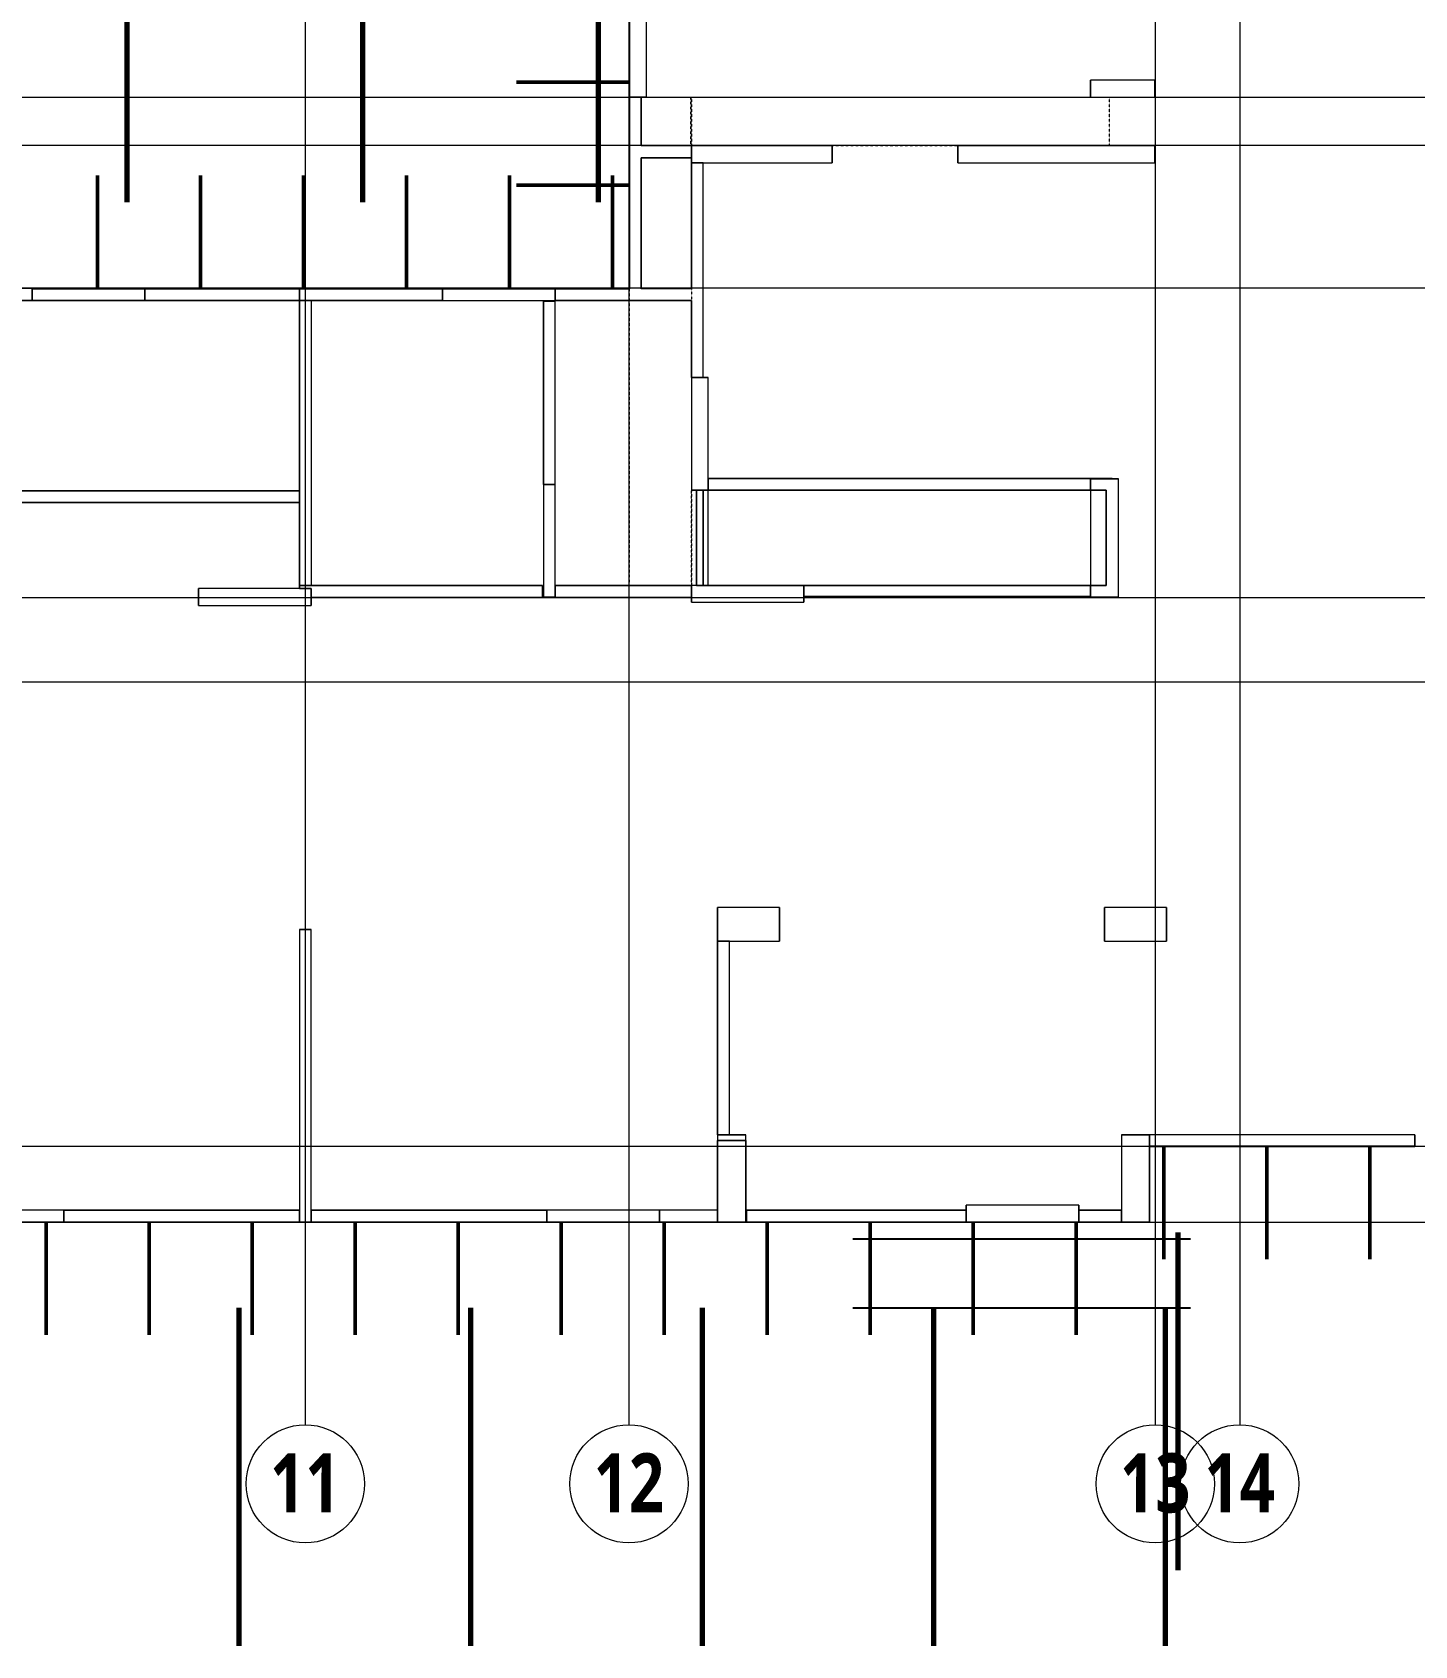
# Model space of a CAD drawing. Header units: millimetres. Extents: x -41779 to 122129, y -6962 to 59838.
# Drawn here: x 27333 to 51893, y -5834 to 22826 of the extents above; entities that cross this region are included whole.
import ezdxf

# ---------------------------------------------------------------- set-up
doc = ezdxf.new("R2010")
doc.units = ezdxf.units.MM
doc.linetypes.add('Dash', pattern=[6.35, 3.175, -3.175])
doc.linetypes.add('Grid Line', pattern=[10, 8, -1, 0, -1])
for name, color, linetype, lineweight in [('A-DETL', 90, 'Continuous', 5), ('A-DETL-HDLN', 90, 'Dash', 5), ('A-FLOR', 192, 'Continuous', 5), ('A-WALL', 113, 'Continuous', 15), ('S-BEAM', 12, 'Continuous', 15), ('S-GRID', 1, 'Continuous', 5), ('S-GRID-IDEN', 1, 'Continuous', 9)]:
    doc.layers.add(name, color=color, linetype=linetype, lineweight=lineweight)
doc.styles.add('Roboto_B', font='Roboto-Bold.ttf', dxfattribs={"width": 0.8, "height": 1050})

# ---------------------------------------------------------------- blocks, each defined once
blk = doc.blocks.new('BMS-SUPPER STRUCTURE_180317_rvt-1-Level 2 -  I120')
at = {"layer": 'A-FLOR', "color": 9}
for p, q in [((37943, 21676), (37943, 23676)), ((37943, 18271), (37943, 21676)), ((27333, 18061), (25283, 18061)), ((27333, 18271), (29333, 18271)), ((27333, 18271), (29333, 18271)), ((29333, 18271), (27333, 18271)), ((29333, 18061), (27333, 18061)), ((29333, 18271), (34623, 18271)), ((29333, 18271), (32078, 18271)), ((32078, 18061), (29333, 18061)), ((32078, 18271), (32078, 14681)), ((32078, 14681), (32078, 18061)), ((34623, 18271), (36623, 18271)), ((36623, 18271), (37943, 18271)), ((16771, 14681), (32078, 14681)), ((39253, 14691), (39253, 13001)), ((46133, 14691), (39343, 14691)), ((46413, 14691), (46133, 14691)), ((46413, 13001), (46413, 14691)), ((32078, 14471), (24883, 14471)), ((39343, 13001), (41043, 13001)), ((41043, 13001), (46133, 13001)), ((46133, 13001), (46413, 13001)), ((51893, 3041), (47183, 3041)), ((47183, 3031), (47183, 1691)), ((27893, 1691), (25893, 1691)), ((32078, 1691), (27893, 1691)), ((32288, 1691), (32078, 1691)), ((36473, 1691), (32288, 1691)), ((38473, 1691), (36473, 1691)), ((39508, 1691), (38473, 1691)), ((40008, 1691), (39508, 1691)), ((40021, 1691), (40008, 1691)), ((43923, 1691), (40021, 1691)), ((45923, 1691), (43923, 1691)), ((46683, 1691), (45923, 1691)), ((47183, 1691), (46683, 1691))]:
    blk.add_line(p, q, dxfattribs=at)
at = {"layer": 'A-FLOR', "color": 43}
for p, q in [((37943, 23676), (37943, 21676)), ((29333, 18271), (27333, 18271)), ((27333, 18061), (29333, 18061)), ((36623, 18271), (34623, 18271)), ((39253, 14691), (39343, 14691)), ((46133, 14691), (46413, 14691)), ((46413, 14691), (46413, 13001)), ((41043, 13001), (39253, 13001)), ((46413, 13001), (46133, 13001)), ((47183, 1691), (47183, 3041)), ((25893, 1691), (27893, 1691)), ((32078, 1691), (32288, 1691)), ((36473, 1691), (38473, 1691)), ((39508, 1691), (40008, 1691)), ((43923, 1691), (45923, 1691)), ((46683, 1691), (47183, 1691))]:
    blk.add_line(p, q, dxfattribs=at)
at = {"layer": 'A-FLOR', "color": 55}
for p, q in [((37943, 21676), (37943, 18271)), ((25283, 18061), (27333, 18061)), ((34623, 18271), (29333, 18271)), ((29333, 18061), (32078, 18061)), ((32078, 18061), (32078, 14681)), ((37943, 18271), (36623, 18271)), ((32078, 14681), (15733, 14681)), ((39253, 13001), (39253, 14691)), ((39343, 14691), (46133, 14691)), ((46133, 13001), (41043, 13001)), ((47183, 3041), (51893, 3041)), ((27893, 1691), (32078, 1691)), ((32288, 1691), (36473, 1691)), ((38473, 1691), (39508, 1691)), ((40008, 1691), (43923, 1691)), ((45923, 1691), (46683, 1691))]:
    blk.add_line(p, q, dxfattribs=at)
at = {"layer": 'A-FLOR', "color": 50}
for p, q in [((30936, 18271), (29333, 18271)), ((32078, 18271), (30936, 18271)), ((32078, 18061), (32078, 18271)), ((32078, 14681), (32078, 18061)), ((32078, 14681), (32078, 14471)), ((32078, 14471), (32078, 14681)), ((39343, 14691), (39253, 14691)), ((24883, 14471), (32078, 14471)), ((39253, 13001), (39343, 13001)), ((47183, 3041), (47183, 3031))]:
    blk.add_line(p, q, dxfattribs=at)
at = {"layer": 'A-WALL', "color": 8, "lineweight": 18}
for p, q in [((37943, 23676), (37943, 21676)), ((38243, 21676), (38243, 23676)), ((47273, 21976), (46133, 21976)), ((46133, 21976), (46133, 21676)), ((47273, 21676), (47273, 21976)), ((37943, 21676), (38243, 21676)), ((46133, 21676), (47273, 21676)), ((41543, 20806), (39043, 20806)), ((39043, 20806), (39043, 20506)), ((41543, 20506), (41543, 20806)), ((47273, 20806), (43773, 20806)), ((43773, 20806), (43773, 20506)), ((47273, 20506), (47273, 20806)), ((39043, 20506), (41543, 20506)), ((43773, 20506), (47273, 20506)), ((29333, 18271), (27333, 18271)), ((27333, 18271), (27333, 18061)), ((27333, 18061), (29333, 18061)), ((29333, 18061), (29333, 18271)), ((36623, 18271), (34623, 18271)), ((34623, 18271), (34623, 18061)), ((34623, 18061), (36623, 18061)), ((36623, 18061), (36623, 18271)), ((39343, 16691), (39043, 16691)), ((39043, 16691), (39043, 14691)), ((39343, 14691), (39343, 16691)), ((36623, 14791), (36413, 14791)), ((36413, 14791), (36413, 12791)), ((36623, 12791), (36623, 14791)), ((39043, 14691), (39343, 14691)), ((46133, 14891), (46133, 12791)), ((46633, 14891), (46133, 14891)), ((46633, 12791), (46633, 14891)), ((32288, 12946), (30288, 12946)), ((30288, 12946), (30288, 12646)), ((32288, 12646), (32288, 12946)), ((41043, 13001), (39043, 13001)), ((39043, 13001), (39043, 12701)), ((41043, 12701), (41043, 13001)), ((30288, 12646), (32288, 12646)), ((36413, 12791), (36623, 12791)), ((39043, 12701), (41043, 12701)), ((46133, 12791), (46633, 12791)), ((40608, 7281), (39508, 7281)), ((39508, 7281), (39508, 6681)), ((40608, 6681), (40608, 7281)), ((47483, 7281), (46383, 7281)), ((46383, 7281), (46383, 6681)), ((47483, 6681), (47483, 7281)), ((32288, 6891), (32078, 6891)), ((32078, 6891), (32078, 1691)), ((32288, 1691), (32288, 6891)), ((39508, 6681), (40608, 6681)), ((46383, 6681), (47483, 6681)), ((39508, 3241), (39508, 1691)), ((40008, 3241), (39508, 3241)), ((40008, 1691), (40008, 3241)), ((46683, 3241), (46683, 1691)), ((47183, 3241), (46683, 3241)), ((47183, 1691), (47183, 3241)), ((27893, 1901), (25893, 1901)), ((27893, 1691), (27893, 1901)), ((38473, 1901), (36473, 1901)), ((36473, 1901), (36473, 1691)), ((38473, 1691), (38473, 1901)), ((45923, 1991), (43923, 1991)), ((43923, 1991), (43923, 1691)), ((45923, 1691), (45923, 1991)), ((25893, 1691), (27893, 1691)), ((32078, 1691), (32288, 1691)), ((36473, 1691), (38473, 1691)), ((39508, 1691), (40008, 1691)), ((43923, 1691), (45923, 1691)), ((46683, 1691), (47183, 1691))]:
    blk.add_line(p, q, dxfattribs=at)
at = {"layer": 'A-WALL', "color": 253, "lineweight": 13}
for p, q in [((37943, 23676), (37943, 21676)), ((38243, 21676), (38243, 23676)), ((46133, 21676), (46133, 21976)), ((47273, 21976), (46133, 21976)), ((47273, 21976), (47273, 21676)), ((38243, 21676), (37943, 21676)), ((46133, 21676), (47273, 21676)), ((39043, 20506), (39043, 20806)), ((41543, 20806), (39043, 20806)), ((41543, 20806), (41543, 20506)), ((43773, 20506), (43773, 20806)), ((47273, 20806), (43773, 20806)), ((47273, 20806), (47273, 20506)), ((39043, 20506), (41543, 20506)), ((43773, 20506), (47273, 20506)), ((27333, 18061), (27333, 18271)), ((29333, 18271), (27333, 18271)), ((27333, 18061), (29333, 18061)), ((29333, 18271), (29333, 18061)), ((34623, 18061), (34623, 18271)), ((36623, 18271), (34623, 18271)), ((34623, 18061), (36623, 18061)), ((36623, 18271), (36623, 18061)), ((39043, 16691), (39343, 16691)), ((39043, 16691), (39043, 14691)), ((39343, 14691), (39343, 16691)), ((36413, 14791), (36623, 14791)), ((36413, 14791), (36413, 12791)), ((36623, 12791), (36623, 14791)), ((39343, 14691), (39043, 14691)), ((46133, 14891), (46133, 12791)), ((46133, 14891), (46633, 14891)), ((46633, 12791), (46633, 14891)), ((30288, 12646), (30288, 12946)), ((32288, 12946), (30288, 12946)), ((32288, 12946), (32288, 12646)), ((41043, 13001), (39043, 13001)), ((39043, 12701), (39043, 13001)), ((41043, 13001), (41043, 12701)), ((30288, 12646), (32288, 12646)), ((36623, 12791), (36413, 12791)), ((39043, 12701), (41043, 12701)), ((46633, 12791), (46133, 12791)), ((39508, 6681), (39508, 7281)), ((40608, 7281), (39508, 7281)), ((40608, 7281), (40608, 6681)), ((46383, 6681), (46383, 7281)), ((47483, 7281), (46383, 7281)), ((47483, 7281), (47483, 6681)), ((32078, 6891), (32288, 6891)), ((32078, 6891), (32078, 1691)), ((32288, 1691), (32288, 6891)), ((39508, 6681), (40608, 6681)), ((46383, 6681), (47483, 6681)), ((39508, 3241), (39508, 1691)), ((39508, 3241), (40008, 3241)), ((40008, 1691), (40008, 3241)), ((46683, 3241), (46683, 1691)), ((46683, 3241), (47183, 3241)), ((47183, 1691), (47183, 3241)), ((39508, 1691), (39508, 3141)), ((40008, 3141), (39508, 3141)), ((40008, 3141), (40008, 1691)), ((27893, 1901), (25893, 1901)), ((27893, 1901), (27893, 1691)), ((38473, 1901), (36473, 1901)), ((36473, 1691), (36473, 1901)), ((38473, 1901), (38473, 1691)), ((45923, 1991), (43923, 1991)), ((43923, 1691), (43923, 1991)), ((45923, 1991), (45923, 1691)), ((25893, 1691), (27893, 1691)), ((32288, 1691), (32078, 1691)), ((36473, 1691), (38473, 1691)), ((40008, 1691), (39508, 1691)), ((40008, 1691), (39508, 1691)), ((43923, 1691), (45923, 1691)), ((47183, 1691), (46683, 1691))]:
    blk.add_line(p, q, dxfattribs=at)
at = {"layer": 'A-WALL', "color": 254, "lineweight": 13}
for p, q in [((39508, 3141), (39508, 1901)), ((39508, 3141), (40008, 3141)), ((40008, 1691), (40008, 3141)), ((40008, 1691), (39508, 1691))]:
    blk.add_line(p, q, dxfattribs=at)
at = {"layer": 'A-WALL', "color": 10, "lineweight": 13}
blk.add_line((39508, 1901), (39508, 1691), dxfattribs=at)
at = {"layer": 'S-BEAM', "color": 10, "lineweight": 13}
for p, q in [((38153, 21676), (37943, 21676)), ((39043, 20806), (39043, 20596)), ((39043, 20506), (39253, 20506)), ((36623, 18271), (36623, 18061)), ((39043, 16691), (39253, 16691)), ((39343, 14691), (39133, 14691)), ((46518, 14891), (46133, 14891)), ((46133, 14891), (46133, 14691)), ((32288, 12946), (32078, 12946)), ((32288, 12791), (32288, 12946)), ((36623, 12791), (36623, 13001)), ((39043, 13001), (39043, 12791)), ((39343, 13001), (39133, 13001)), ((46133, 13001), (46133, 12801)), ((39508, 6681), (39718, 6681)), ((47183, 3031), (47183, 3241)), ((32078, 1901), (32078, 1691)), ((32288, 1691), (32288, 1901)), ((38473, 1901), (38473, 1691)), ((39508, 1901), (39508, 1691)), ((43923, 1691), (43923, 1901)), ((45923, 1901), (45923, 1691)), ((46683, 1901), (46683, 1691))]:
    blk.add_line(p, q, dxfattribs=at)
at = {"layer": 'S-BEAM', "color": 253, "lineweight": 13}
for p, q in [((37943, 21676), (38153, 21676)), ((39043, 20596), (39043, 20806)), ((39253, 20506), (39043, 20506)), ((29333, 18061), (29333, 18271)), ((32078, 14681), (32078, 18061)), ((32288, 18061), (32288, 13001)), ((34623, 18271), (34623, 18061)), ((36623, 18061), (36623, 18271)), ((39253, 16691), (39043, 16691)), ((16771, 14681), (32078, 14681)), ((36623, 14791), (36413, 14791)), ((39133, 14691), (39343, 14691)), ((39343, 14901), (39343, 14691)), ((39343, 13001), (39343, 14691)), ((46133, 14691), (46133, 14891)), ((46133, 14891), (46518, 14891)), ((32078, 14471), (24883, 14471)), ((32078, 13001), (32078, 14471)), ((32078, 12946), (32288, 12946)), ((32288, 12946), (32288, 12791)), ((36623, 13001), (36623, 12791)), ((39043, 12791), (39043, 13001)), ((39133, 13001), (39343, 13001)), ((41043, 13001), (41043, 12801)), ((46133, 12801), (46133, 13001)), ((39718, 6681), (39508, 6681)), ((39718, 3241), (39508, 3241)), ((47183, 3241), (47183, 3031)), ((51893, 3241), (51893, 3041)), ((51893, 3031), (47183, 3031)), ((51893, 3031), (51893, 3041)), ((27893, 1691), (27893, 1901)), ((32078, 1691), (32078, 1901)), ((32288, 1901), (32288, 1691)), ((36473, 1901), (36473, 1691)), ((38473, 1691), (38473, 1901)), ((39508, 1691), (39508, 1901)), ((43923, 1901), (43923, 1691)), ((45923, 1691), (45923, 1901)), ((46683, 1691), (46683, 1901))]:
    blk.add_line(p, q, dxfattribs=at)
at = {"layer": 'S-BEAM', "color": 135, "lineweight": 13}
for p, q in [((37943, 21676), (37943, 18271)), ((38153, 20806), (38153, 21676)), ((39043, 20806), (38153, 20806)), ((38153, 20596), (39043, 20596)), ((38153, 18271), (38153, 20596)), ((39043, 20506), (39043, 18271)), ((39253, 16691), (39253, 20506)), ((34623, 18271), (29333, 18271)), ((29333, 18061), (34623, 18061)), ((37943, 18271), (36623, 18271)), ((36623, 18061), (39043, 18061)), ((39043, 18271), (38153, 18271)), ((39043, 18061), (39043, 16691)), ((36413, 18048), (36623, 18048)), ((36413, 18048), (36413, 14791)), ((36623, 14791), (36623, 18048)), ((39133, 14691), (39133, 13001)), ((46518, 14901), (39343, 14901)), ((39343, 14691), (46133, 14691)), ((39343, 13001), (39343, 14691)), ((46518, 14901), (46518, 14891)), ((36400, 13001), (32078, 13001)), ((32078, 13001), (32078, 12946)), ((36400, 13001), (36400, 12791)), ((39043, 13001), (36623, 13001)), ((46133, 13001), (41043, 13001)), ((32288, 12791), (36400, 12791)), ((36623, 12791), (39043, 12791)), ((41043, 12801), (46133, 12801)), ((39508, 6681), (39508, 3241)), ((39718, 3241), (39718, 6681)), ((51893, 3241), (47183, 3241)), ((47183, 3031), (51893, 3031)), ((51893, 3041), (51893, 3031)), ((32078, 1901), (27893, 1901)), ((36473, 1901), (32288, 1901)), ((39508, 1901), (38473, 1901)), ((40021, 1691), (40021, 1901)), ((43923, 1901), (40021, 1901)), ((46683, 1901), (45923, 1901)), ((27893, 1691), (32078, 1691)), ((32288, 1691), (36473, 1691)), ((38473, 1691), (39508, 1691)), ((40021, 1691), (43923, 1691)), ((45923, 1691), (46683, 1691))]:
    blk.add_line(p, q, dxfattribs=at)
at = {"layer": 'S-BEAM', "color": 254, "lineweight": 13}
for p, q in [((37943, 21676), (37943, 18271)), ((38153, 21676), (38153, 20806)), ((39043, 20806), (38153, 20806)), ((39043, 20596), (38153, 20596)), ((38153, 20596), (38153, 18271)), ((39043, 18271), (39043, 20506)), ((39253, 16691), (39253, 20506)), ((29333, 18271), (29333, 18061)), ((34623, 18271), (29333, 18271)), ((32078, 18061), (29333, 18061)), ((32078, 18061), (32078, 14681)), ((32288, 18061), (32078, 18061)), ((34623, 18061), (32288, 18061)), ((32288, 18061), (32288, 13001)), ((34623, 18061), (34623, 18271)), ((37943, 18271), (36623, 18271)), ((39043, 18061), (36623, 18061)), ((39043, 18271), (38153, 18271)), ((39043, 16691), (39043, 18061)), ((36623, 18048), (36413, 18048)), ((36413, 14791), (36413, 18048)), ((36623, 14791), (36623, 18048)), ((18327, 14681), (32078, 14681)), ((36413, 14791), (36623, 14791)), ((39133, 13001), (39133, 14691)), ((39343, 14691), (39343, 14901)), ((39343, 14901), (46518, 14901)), ((39343, 14691), (46133, 14691)), ((46518, 14891), (46518, 14901)), ((24883, 14471), (32078, 14471)), ((32078, 14471), (32078, 13001)), ((32078, 12946), (32078, 13001)), ((32078, 13001), (32288, 13001)), ((32288, 13001), (36400, 13001)), ((36400, 12791), (36400, 13001)), ((36623, 13001), (39043, 13001)), ((41043, 12801), (41043, 13001)), ((46133, 13001), (41043, 13001)), ((32288, 12791), (36400, 12791)), ((36623, 12791), (39043, 12791)), ((46133, 12801), (41043, 12801)), ((39508, 3241), (39508, 6681)), ((39718, 3241), (39718, 6681)), ((39508, 3241), (39718, 3241)), ((51893, 3241), (47183, 3241)), ((51893, 3041), (51893, 3241)), ((27893, 1901), (27893, 1691)), ((27893, 1901), (32078, 1901)), ((32288, 1901), (36473, 1901)), ((36473, 1691), (36473, 1901)), ((39508, 1901), (38473, 1901)), ((40021, 1901), (40021, 1691)), ((40021, 1901), (43923, 1901)), ((45923, 1901), (46683, 1901)), ((27893, 1691), (32078, 1691)), ((32288, 1691), (36473, 1691)), ((39508, 1691), (38473, 1691)), ((40021, 1691), (43923, 1691)), ((45923, 1691), (46683, 1691))]:
    blk.add_line(p, q, dxfattribs=at)
blk = doc.blocks.new('Grid - Circle-565542-Level 2 -  I120')
at = {"layer": 'S-GRID-IDEN'}
blk.add_circle((0, 0), 3.5, dxfattribs=at)

msp = doc.modelspace()

# ---------------------------------------------------------------- linework, layer by layer
at = {"layer": 'A-DETL', "lineweight": 70}
for p, q in [((29020, 19806), (29020, 25806)), ((33206, 19806), (33206, 25806)), ((37393, 19806), (37393, 25806)), ((47683, 1506), (47683, -4494)), ((31003, 166), (31003, -5834)), ((35117, 166), (35117, -5834)), ((39231, 166), (39231, -5834)), ((43344, 166), (43344, -5834)), ((47458, 166), (47458, -5834))]:
    msp.add_line(p, q, dxfattribs=at)
at = {"layer": 'A-DETL', "lineweight": 50}
for p, q in [((37933, 21941), (35933, 21941)), ((28493, 18281), (28493, 20281)), ((30323, 18281), (30323, 20281)), ((32153, 18281), (32153, 20281)), ((33983, 18281), (33983, 20281)), ((35813, 18281), (35813, 20281)), ((37933, 20111), (35933, 20111)), ((37643, 18281), (37643, 20281)), ((47433, 3031), (47433, 1031)), ((49263, 3031), (49263, 1031)), ((51093, 3031), (51093, 1031)), ((27578, 1691), (27578, -309)), ((29408, 1691), (29408, -309)), ((31238, 1691), (31238, -309)), ((33068, 1691), (33068, -309)), ((34898, 1691), (34898, -309)), ((36728, 1691), (36728, -309)), ((38558, 1691), (38558, -309)), ((40388, 1691), (40388, -309)), ((42218, 1691), (42218, -309)), ((44048, 1691), (44048, -309)), ((45878, 1691), (45878, -309))]:
    msp.add_line(p, q, dxfattribs=at)
at = {"layer": 'A-DETL'}
msp.add_line((11533, 18281), (37943, 18281), dxfattribs=at)
at = {"layer": 'A-DETL', "lineweight": 25}
for p, q in [((41908, 1391), (47908, 1391)), ((41908, 166), (47908, 166))]:
    msp.add_line(p, q, dxfattribs=at)
at = {"layer": 'A-DETL-HDLN'}
for p, q in [((37943, 21676), (39043, 21676)), ((37943, 13001), (37943, 21676)), ((39033, 21676), (46463, 21676)), ((39033, 20806), (39033, 21676)), ((39043, 21676), (39043, 13001)), ((46463, 21676), (46463, 20806)), ((46463, 20806), (39033, 20806)), ((39043, 14691), (46133, 14691)), ((39043, 13001), (39043, 14691)), ((46133, 14691), (46133, 13001)), ((39043, 13001), (37943, 13001)), ((46133, 13001), (39043, 13001))]:
    msp.add_line(p, q, dxfattribs=at)
at = {"layer": 'S-GRID', "linetype": 'Grid Line'}
for p, q in [((32183, 55247), (32183, -1908)), ((37933, 55247), (37933, -1908)), ((47283, 55247), (47283, -1908)), ((48783, 55247), (48783, -1908)), ((76597, 21666), (-26915, 21666)), ((76597, 20816), (-26915, 20816)), ((76597, 18281), (-26915, 18281)), ((76597, 12781), (-26915, 12781)), ((76597, 11281), (-26915, 11281)), ((76597, 3031), (-26915, 3031)), ((76597, 1681), (-26915, 1681))]:
    msp.add_line(p, q, dxfattribs=at)

# ---------------------------------------------------------------- block references
at = {"lineweight": 5}
msp.add_blockref('BMS-SUPPER STRUCTURE_180317_rvt-1-Level 2 -  I120', (0, 0), dxfattribs=at)
at = {"layer": 'S-GRID-IDEN', "xscale": 299.9999999999997, "yscale": 299.9999999999997, "zscale": 299.9999999999997, "rotation": 180}
for p in [(32183, -2958), (37933, -2958), (47283, -2958), (48783, -2958)]:
    msp.add_blockref('Grid - Circle-565542-Level 2 -  I120', p, dxfattribs=at)

# ---------------------------------------------------------------- texts
at = {"layer": 'S-GRID-IDEN', "lineweight": 5, "char_height": 1050, "width": 1615.01, "attachment_point": 2, "line_spacing_factor": 1.016846, "style": 'Roboto_B'}
for s, insert in [('11', (32183, -2416)), ('12', (37933, -2416)), ('13', (47283, -2416)), ('14', (48783, -2416))]:
    msp.add_mtext(s, dxfattribs=dict(at, insert=insert))

doc.saveas('drawing.dxf')
